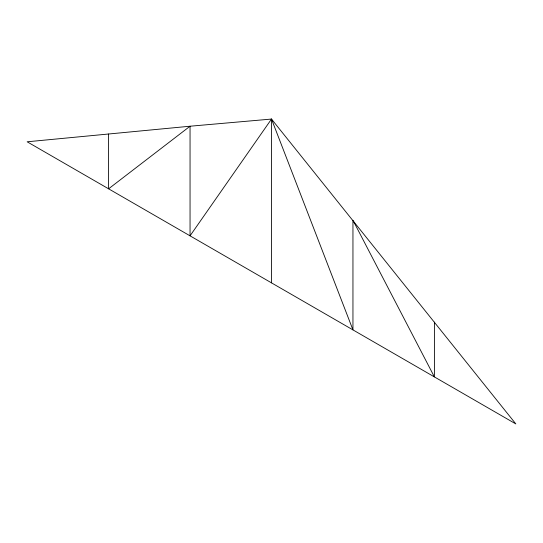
<?xml version="1.0" encoding="UTF-8"?>
<svg xmlns="http://www.w3.org/2000/svg" width="543" height="543" viewBox="0 0 543 543"><rect width="100%" height="100%" fill="white"/><g stroke="black" fill="none" stroke-linecap="round" stroke-linejoin="round"><path stroke-width="0.81" d="M434.4 322.101L434.4 376.91L352.95 220.268L352.95 329.886L271.5 119.06L190.05 235.838L190.05 126.22L271.5 119.06L515.85 423.94L27.15 141.791L190.05 126.22L108.6 188.815L108.6 134.006M271.5 119.06L271.5 282.862"/></g></svg>
